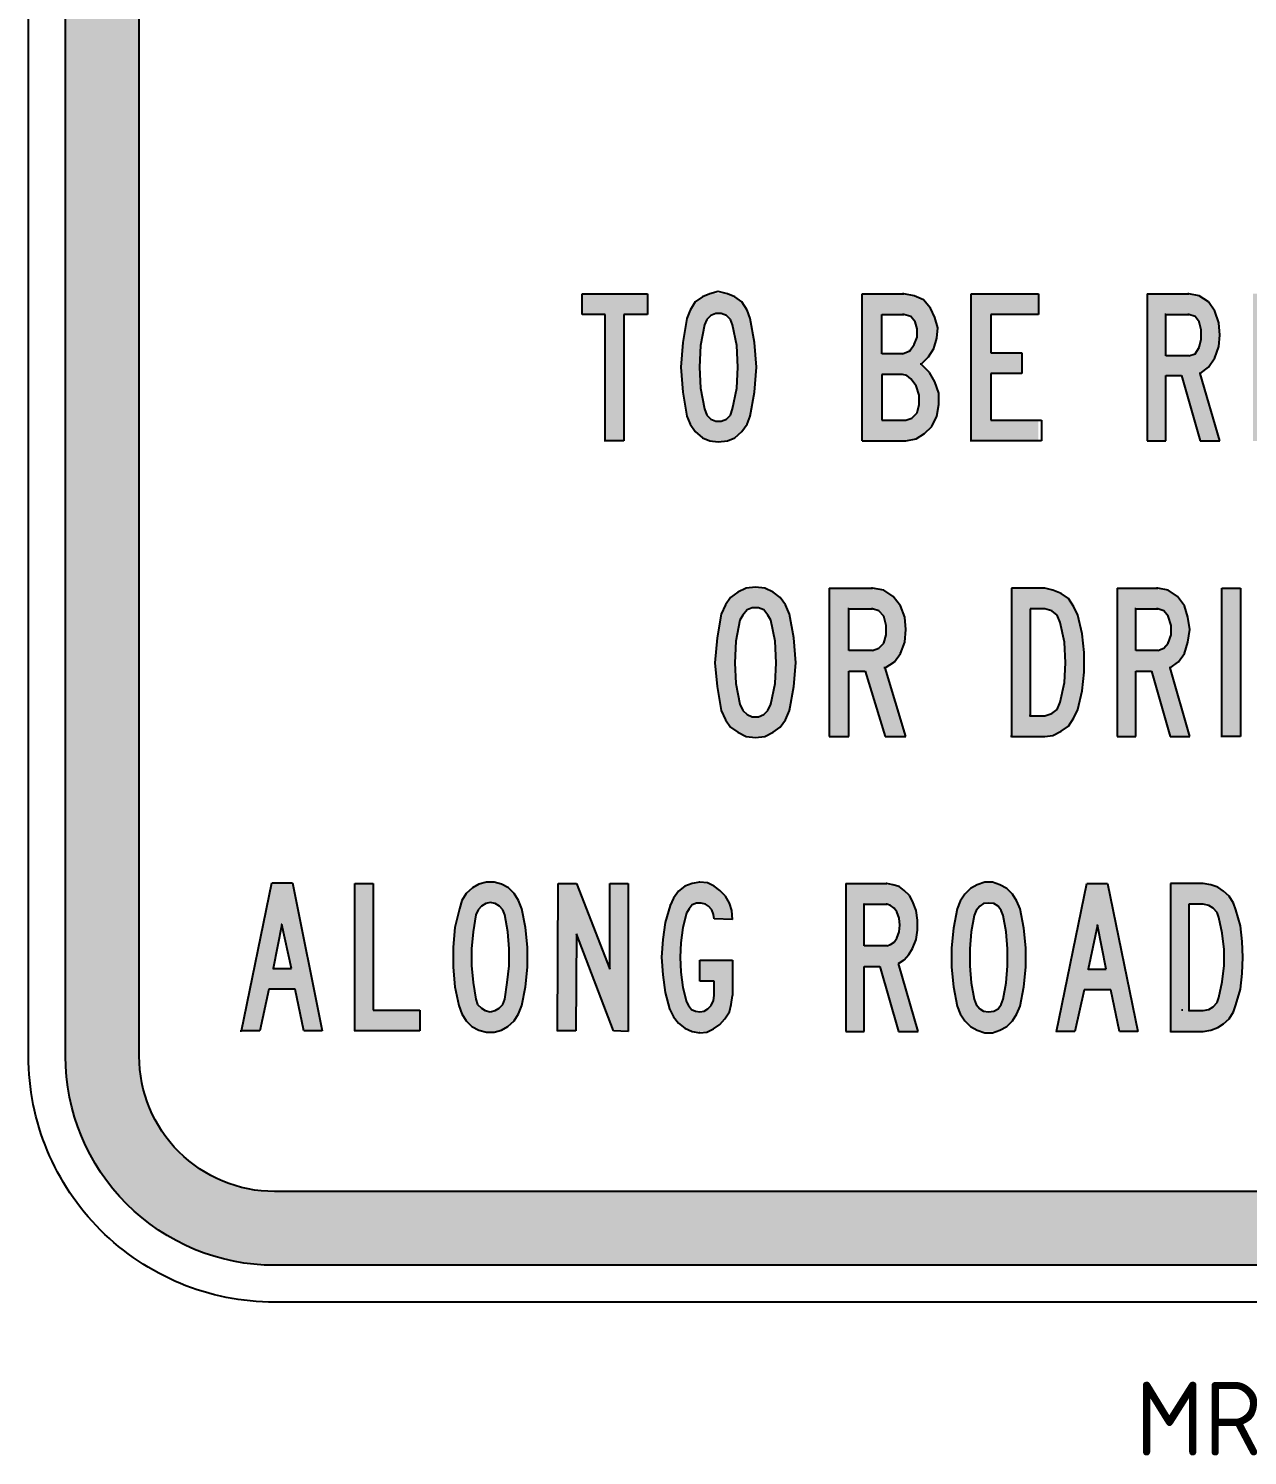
# Model space of a CAD drawing. Extents: x 186 to 276, y 148 to 264.
# Drawn here: x 185.5 to 235.1, y 147.9 to 205.9 of the extents above; entities that cross this region are included whole.
import ezdxf

# ---------------------------------------------------------------- set-up
doc = ezdxf.new("R2010")
doc.units = 0
doc.linetypes.add('CENTERX2', pattern=[101.6, 63.5, -12.7, 12.7, -12.7])
doc.layers.get('0').update_dxf_attribs({"linetype": 'CONTINUOUS'})
doc.layers.add('L35', color=3, linetype='CONTINUOUS')
doc.layers.add('T25', color=1, linetype='CONTINUOUS')
doc.styles.add('ISO', font='iso3098b.shx')

msp = doc.modelspace()

# ---------------------------------------------------------------- hatches: boundary and pattern name
at = {"layer": 'T25', "linetype": 'CENTERX2'}
h = msp.add_hatch(color=256, dxfattribs=at)
edge = h.paths.add_edge_path(flags=16)
edge.add_arc((195.53, 254.095), 5.5, 90, 180, ccw=False)
edge.add_line((195.53, 259.595), (265.53, 259.595))
edge.add_arc((265.53, 254.095), 5.5, 0, 90, ccw=False)
edge.add_line((271.03, 254.095), (271.03, 164.095))
edge.add_arc((265.53, 164.095), 5.5, 270, 360, ccw=False)
edge.add_line((265.53, 158.595), (195.53, 158.595))
edge.add_arc((195.53, 164.095), 5.5, 180, 270, ccw=False)
edge.add_line((190.03, 164.095), (190.03, 254.095))
edge = h.paths.add_edge_path()
edge.add_arc((195.53, 254.095), 8.5, 90, 180, ccw=False)
edge.add_line((195.53, 262.595), (265.53, 262.595))
edge.add_arc((265.53, 254.095), 8.5, 0, 90, ccw=False)
edge.add_line((274.03, 254.095), (274.03, 164.095))
edge.add_arc((265.53, 164.095), 8.5, 270, 360, ccw=False)
edge.add_line((265.53, 155.595), (195.53, 155.595))
edge.add_arc((195.53, 164.095), 8.5, 180, 270, ccw=False)
edge.add_line((187.03, 164.095), (187.03, 254.095))
at = {"layer": 'T25', "linetype": 'Continuous'}
h = msp.add_hatch(color=256, dxfattribs=at)
h.paths.add_polyline_path([(209.724, 194.246), (210.694, 194.246), (210.694, 195.089), (208.039, 195.089), (208.039, 194.246), (208.966, 194.246), (208.966, 189.105), (209.724, 189.105)])
h.paths.add_polyline_path([(215.08, 191.622), (215.08, 192.572), (215.035, 193.108), (214.866, 194.078), (214.74, 194.415), (214.529, 194.752), (214.234, 194.963), (213.939, 195.089), (213.895, 195.099), (213.262, 195.099), (213.223, 195.089), (212.928, 194.963), (212.633, 194.752), (212.422, 194.415), (212.295, 194.078), (212.127, 193.108), (212.043, 192.097), (212.127, 191.085), (212.295, 190.116), (212.422, 189.779), (212.633, 189.484), (212.928, 189.231), (213.223, 189.105), (213.301, 189.095), (213.851, 189.095), (213.939, 189.105), (214.234, 189.231), (214.529, 189.484), (214.74, 189.779), (214.866, 190.116), (215.035, 191.085)])
h.paths.add_polyline_path([(212.801, 192.097), (212.843, 192.982), (213.012, 193.825), (213.096, 194.036), (213.265, 194.204), (213.475, 194.289), (213.686, 194.289), (213.897, 194.204), (214.066, 194.036), (214.15, 193.825), (214.318, 192.982), (214.361, 192.097), (214.318, 191.254), (214.15, 190.411), (214.066, 190.158), (213.897, 189.99), (213.686, 189.905), (213.475, 189.905), (213.265, 189.99), (213.096, 190.158), (213.012, 190.411), (212.843, 191.254)], flags=16)
h.paths.add_polyline_path([(221.82, 192.223), (222.115, 192.518), (222.326, 192.856), (222.453, 193.277), (222.495, 193.699), (222.368, 194.12), (222.2, 194.499), (221.905, 194.836), (221.525, 195.005), (221.104, 195.089), (219.418, 195.089), (219.418, 189.105), (221.188, 189.105), (221.61, 189.189), (221.947, 189.4), (222.242, 189.695), (222.453, 190.116), (222.537, 190.58), (222.537, 191.043), (222.368, 191.507), (222.158, 191.886)])
h.paths.add_polyline_path([(221.399, 191.633), (221.61, 191.338), (221.736, 190.959), (221.736, 190.58), (221.652, 190.243), (221.441, 190.032), (221.188, 189.948), (220.219, 189.948), (220.219, 191.802), (221.062, 191.802), (221.23, 191.76)], flags=16)
h.paths.add_polyline_path([(221.062, 192.645), (220.219, 192.645), (220.219, 194.246), (221.104, 194.246), (221.399, 194.162), (221.568, 193.951), (221.652, 193.656), (221.652, 193.319), (221.525, 193.024), (221.357, 192.771)], flags=16)
h.paths.add_polyline_path([(225.909, 192.687), (224.644, 192.687), (224.644, 194.246), (226.583, 194.246), (226.583, 195.089), (223.843, 195.089), (223.843, 189.105), (226.583, 189.105), (226.583, 189.948), (224.644, 189.948), (224.644, 191.844), (225.909, 191.844)])
h.paths.add_polyline_path([(233.748, 192.476), (233.916, 192.94), (233.958, 193.404), (233.916, 193.909), (233.748, 194.373), (233.495, 194.752), (233.116, 195.005), (232.694, 195.089), (231.008, 195.089), (231.008, 189.105), (231.767, 189.105), (231.767, 191.76), (232.399, 191.76), (233.158, 189.105), (233.958, 189.105), (233.158, 191.844), (233.495, 192.097)])
h.paths.add_polyline_path([(231.767, 192.561), (231.767, 194.246), (232.694, 194.246), (232.947, 194.162), (233.116, 193.951), (233.2, 193.614), (233.2, 193.235), (233.116, 192.898), (232.947, 192.645), (232.694, 192.561)], flags=16)
h.paths.add_polyline_path([(236.066, 195.089), (235.307, 195.089), (235.307, 189.105), (236.066, 189.105)])
h.paths.add_polyline_path([(240.407, 192.476), (240.322, 193.277), (240.154, 194.036), (239.985, 194.373), (239.775, 194.668), (239.48, 194.921), (239.142, 195.047), (238.805, 195.089), (237.457, 195.089), (237.457, 189.105), (238.805, 189.105), (239.142, 189.147), (239.48, 189.315), (239.775, 189.526), (239.985, 189.821), (240.154, 190.2), (240.322, 190.917), (240.407, 191.718)])
h.paths.add_polyline_path([(238.215, 194.246), (238.805, 194.246), (239.058, 194.204), (239.311, 193.994), (239.437, 193.741), (239.606, 192.898), (239.648, 192.097), (239.606, 191.296), (239.437, 190.495), (239.311, 190.2), (239.058, 189.99), (238.805, 189.948), (238.215, 189.948)], flags=16)
h.paths.add_polyline_path([(244.748, 192.476), (244.664, 193.277), (244.453, 194.036), (244.326, 194.373), (244.073, 194.668), (243.821, 194.921), (243.483, 195.047), (243.104, 195.089), (241.755, 195.089), (241.755, 189.105), (243.104, 189.105), (243.483, 189.147), (243.821, 189.315), (244.073, 189.526), (244.326, 189.821), (244.453, 190.2), (244.664, 190.917), (244.748, 191.718)])
h.paths.add_polyline_path([(242.514, 194.246), (243.104, 194.246), (243.399, 194.204), (243.652, 193.994), (243.778, 193.741), (243.905, 192.898), (243.989, 192.097), (243.905, 191.296), (243.778, 190.495), (243.652, 190.2), (243.399, 189.99), (243.104, 189.948), (242.514, 189.948)], flags=16)
h.paths.add_polyline_path([(248.035, 192.687), (246.855, 192.687), (246.855, 194.246), (248.71, 194.246), (248.71, 195.089), (246.096, 195.089), (246.096, 189.105), (248.794, 189.105), (248.794, 189.948), (246.855, 189.948), (246.855, 191.844), (248.035, 191.844)])
h.paths.add_polyline_path([(250.901, 195.089), (250.143, 195.089), (250.143, 189.105), (250.901, 189.105), (250.901, 193.066), (252.503, 189.105), (253.093, 189.105), (253.093, 195.089), (252.334, 195.089), (252.334, 191.633)])
h = msp.add_hatch(color=256, dxfattribs=at)
h.paths.add_polyline_path([(216.636, 181.097), (216.468, 182.066), (216.299, 182.446), (216.089, 182.741), (215.793, 182.951), (215.456, 183.12), (215.077, 183.162), (214.698, 183.12), (214.361, 182.951), (214.066, 182.741), (213.855, 182.446), (213.686, 182.066), (213.518, 181.097), (213.433, 180.085), (213.518, 179.116), (213.686, 178.147), (213.855, 177.767), (214.066, 177.472), (214.361, 177.262), (214.696, 177.094), (215.458, 177.094), (215.793, 177.262), (216.089, 177.472), (216.299, 177.767), (216.468, 178.147), (216.636, 179.116), (216.721, 180.085)])
h.paths.add_polyline_path([(214.234, 180.085), (214.276, 180.97), (214.445, 181.813), (214.571, 182.024), (214.74, 182.235), (214.951, 182.319), (215.203, 182.319), (215.414, 182.235), (215.583, 182.024), (215.709, 181.813), (215.878, 180.97), (215.92, 180.085), (215.878, 179.242), (215.709, 178.4), (215.583, 178.147), (215.414, 177.978), (215.203, 177.894), (214.951, 177.894), (214.74, 177.978), (214.571, 178.147), (214.445, 178.4), (214.276, 179.242)], flags=16)
h.paths.add_polyline_path([(220.725, 180.128), (220.977, 180.465), (221.146, 180.928), (221.188, 181.434), (221.146, 181.94), (220.977, 182.403), (220.682, 182.783), (220.303, 183.036), (219.84, 183.12), (219.797, 183.12), (218.069, 183.12), (218.069, 177.094), (218.87, 177.094), (218.87, 179.748), (219.544, 179.748), (220.345, 177.094), (221.188, 177.094), (220.345, 179.875)])
h.paths.add_polyline_path([(218.87, 180.591), (218.87, 182.277), (219.84, 182.277), (220.092, 182.193), (220.303, 181.982), (220.387, 181.603), (220.387, 181.223), (220.303, 180.886), (220.092, 180.675), (219.84, 180.591)], flags=16)
h.paths.add_polyline_path([(228.437, 180.507), (228.353, 181.265), (228.184, 182.024), (228.016, 182.361), (227.805, 182.698), (227.51, 182.909), (227.173, 183.036), (226.836, 183.12), (225.487, 183.12), (225.487, 177.094), (226.841, 177.094), (227.173, 177.135), (227.51, 177.304), (227.805, 177.514), (228.016, 177.852), (228.184, 178.189), (228.353, 178.947), (228.437, 179.706)])
h.paths.add_polyline_path([(226.246, 182.277), (226.836, 182.277), (227.131, 182.193), (227.342, 182.024), (227.468, 181.729), (227.637, 180.928), (227.679, 180.085), (227.637, 179.285), (227.468, 178.484), (227.342, 178.189), (227.131, 178.02), (226.836, 177.936), (226.246, 177.936)], flags=16)
h.paths.add_polyline_path([(232.525, 180.465), (232.652, 180.928), (232.736, 181.434), (232.652, 181.94), (232.525, 182.403), (232.23, 182.783), (231.851, 183.036), (231.43, 183.12), (231.388, 183.12), (229.786, 183.12), (229.786, 177.094), (230.545, 177.094), (230.545, 179.748), (231.177, 179.748), (231.935, 177.094), (232.736, 177.094), (231.935, 179.875), (232.273, 180.128)])
h.paths.add_polyline_path([(230.545, 180.591), (230.545, 182.277), (231.43, 182.277), (231.683, 182.193), (231.851, 181.982), (231.978, 181.603), (231.978, 181.223), (231.851, 180.886), (231.683, 180.675), (231.43, 180.591)], flags=16)
h.paths.add_polyline_path([(234.801, 183.12), (234.043, 183.12), (234.043, 177.093), (234.801, 177.093)])
h.paths.add_polyline_path([(239.437, 183.12), (238.721, 183.12), (237.794, 179.158), (236.867, 183.12), (236.15, 183.12), (237.456, 177.093), (238.131, 177.093)])
h.paths.add_polyline_path([(242.725, 180.718), (241.545, 180.718), (241.545, 182.277), (243.357, 182.277), (243.357, 183.12), (240.786, 183.12), (240.786, 177.093), (243.441, 177.093), (243.441, 177.936), (241.545, 177.936), (241.545, 179.875), (242.725, 179.875)])
h.paths.add_polyline_path([(245.549, 181.055), (247.108, 177.093), (247.698, 177.093), (247.698, 183.12), (246.939, 183.12), (246.939, 179.622), (245.549, 183.12), (244.79, 183.12), (244.79, 177.093), (245.549, 177.093)])
h = msp.add_hatch(color=256, dxfattribs=at)
h.paths.add_polyline_path([(196.265, 171.139), (195.421, 171.139), (194.193, 165.128), (194.935, 165.128), (195.293, 166.816), (196.367, 166.816), (196.725, 165.128), (197.467, 165.128)])
h.paths.add_polyline_path([(195.472, 167.66), (195.83, 169.451), (196.214, 167.66), (196.188, 167.66)], flags=16)
h.paths.add_polyline_path([(199.539, 171.114), (198.797, 171.114), (198.797, 165.128), (201.432, 165.128), (201.432, 165.972), (199.539, 165.972)])
h.paths.add_polyline_path([(205.73, 166.918), (205.807, 167.711), (205.807, 168.53), (205.73, 169.323), (205.577, 170.09), (205.449, 170.423), (205.27, 170.704), (205.039, 170.935), (204.758, 171.088), (204.451, 171.165), (204.144, 171.165), (203.837, 171.088), (203.581, 170.935), (203.325, 170.704), (203.146, 170.423), (203.044, 170.09), (202.865, 169.323), (202.788, 168.53), (202.788, 167.711), (202.865, 166.918), (203.018, 166.151), (203.146, 165.818), (203.325, 165.537), (203.556, 165.307), (203.837, 165.153), (204.071, 165.095), (204.524, 165.095), (204.758, 165.153), (205.014, 165.307), (205.27, 165.537), (205.449, 165.818), (205.577, 166.151)])
h.paths.add_polyline_path([(203.607, 167.097), (203.53, 167.788), (203.53, 168.453), (203.607, 169.144), (203.709, 169.835), (203.811, 170.039), (203.939, 170.193), (204.118, 170.295), (204.297, 170.346), (204.502, 170.295), (204.681, 170.193), (204.809, 170.039), (204.886, 169.835), (205.014, 169.144), (205.065, 168.453), (205.065, 167.763), (204.988, 167.097), (204.886, 166.407), (204.809, 166.202), (204.656, 166.049), (204.502, 165.946), (204.297, 165.895), (204.093, 165.946), (203.939, 166.049), (203.786, 166.202), (203.709, 166.407)], flags=16)
h.paths.add_polyline_path([(207.802, 169.067), (209.311, 165.128), (209.9, 165.102), (209.9, 171.114), (209.158, 171.114), (209.158, 167.635), (207.802, 171.114), (207.06, 171.114), (207.035, 165.128), (207.777, 165.128)])
h.paths.add_polyline_path([(212.023, 168.121), (212.049, 168.709), (212.125, 169.323), (212.279, 169.911), (212.381, 170.09), (212.509, 170.244), (212.688, 170.321), (212.867, 170.321), (213.046, 170.27), (213.174, 170.193), (213.302, 170.039), (213.379, 169.86), (213.404, 169.681), (214.146, 169.656), (214.121, 170.014), (214.018, 170.321), (213.865, 170.602), (213.635, 170.832), (213.404, 171.011), (213.123, 171.139), (212.816, 171.165), (212.509, 171.114), (212.202, 171.011), (211.946, 170.807), (211.742, 170.525), (211.614, 170.218), (211.409, 169.528), (211.307, 168.837), (211.256, 168.121), (211.307, 167.404), (211.409, 166.688), (211.588, 166.023), (211.742, 165.69), (211.946, 165.435), (212.202, 165.23), (212.509, 165.102), (212.553, 165.095), (213.138, 165.095), (213.379, 165.204), (213.635, 165.383), (213.839, 165.614), (214.018, 165.895), (214.095, 166.202), (214.146, 166.56), (214.146, 167.993), (212.816, 167.993), (212.816, 167.149), (213.404, 167.149), (213.404, 166.56), (213.379, 166.356), (213.277, 166.151), (213.149, 166.023), (212.995, 165.921), (212.816, 165.895), (212.637, 165.921), (212.484, 165.997), (212.356, 166.151), (212.279, 166.304), (212.125, 166.893), (212.049, 167.507)])
h.paths.add_polyline_path([(221.309, 168.223), (221.463, 168.479), (221.616, 168.837), (221.667, 169.221), (221.667, 169.63), (221.616, 170.014), (221.463, 170.397), (221.335, 170.628), (221.13, 170.832), (220.925, 170.986), (220.67, 171.063), (220.414, 171.114), (220.388, 171.114), (218.751, 171.114), (218.751, 165.102), (219.493, 165.102), (219.493, 167.737), (220.132, 167.737), (220.9, 165.102), (221.693, 165.102), (220.9, 167.865), (221.13, 168.018)])
h.paths.add_polyline_path([(219.493, 168.581), (219.493, 170.27), (220.414, 170.27), (220.567, 170.218), (220.721, 170.116), (220.823, 169.963), (220.925, 169.707), (220.951, 169.425), (220.925, 169.144), (220.823, 168.888), (220.721, 168.735), (220.567, 168.632), (220.414, 168.581)], flags=16)
h.paths.add_polyline_path([(226.067, 168.504), (225.991, 169.297), (225.837, 170.09), (225.709, 170.397), (225.53, 170.679), (225.3, 170.909), (225.019, 171.063), (224.712, 171.165), (224.405, 171.165), (224.098, 171.063), (223.816, 170.909), (223.586, 170.679), (223.407, 170.397), (223.279, 170.09), (223.126, 169.297), (223.049, 168.504), (223.049, 167.711), (223.126, 166.918), (223.279, 166.125), (223.407, 165.818), (223.586, 165.537), (223.816, 165.307), (224.098, 165.153), (224.273, 165.095), (224.843, 165.095), (225.019, 165.153), (225.3, 165.307), (225.53, 165.537), (225.709, 165.818), (225.837, 166.125), (225.991, 166.918), (226.067, 167.711)])
h.paths.add_polyline_path([(223.791, 168.453), (223.842, 169.144), (223.97, 169.809), (224.046, 170.014), (224.2, 170.193), (224.353, 170.295), (224.558, 170.321), (224.763, 170.295), (224.942, 170.193), (225.07, 170.014), (225.146, 169.809), (225.274, 169.144), (225.326, 168.453), (225.326, 167.763), (225.274, 167.072), (225.146, 166.407), (225.07, 166.202), (224.942, 166.023), (224.763, 165.921), (224.558, 165.895), (224.353, 165.921), (224.2, 166.023), (224.046, 166.202), (223.97, 166.407), (223.842, 167.072), (223.791, 167.763)], flags=16)
h.paths.add_polyline_path([(229.393, 171.114), (228.549, 171.114), (227.321, 165.102), (228.063, 165.102), (228.446, 166.79), (229.521, 166.79), (229.879, 165.102), (230.621, 165.102)])
h.paths.add_polyline_path([(228.6, 167.635), (228.984, 169.425), (229.342, 167.635), (229.316, 167.635)], flags=16)
h.paths.add_polyline_path([(234.893, 168.121), (234.867, 168.76), (234.791, 169.4), (234.612, 170.039), (234.509, 170.321), (234.33, 170.602), (234.1, 170.807), (233.87, 170.96), (233.588, 171.063), (233.281, 171.114), (231.951, 171.114), (231.951, 165.102), (233.281, 165.102), (233.588, 165.153), (233.87, 165.256), (234.1, 165.409), (234.33, 165.614), (234.509, 165.895), (234.612, 166.176), (234.791, 166.816), (234.867, 167.456)])
h.paths.add_polyline_path([(232.693, 170.27), (233.281, 170.27), (233.512, 170.218), (233.691, 170.116), (233.844, 169.937), (233.921, 169.732), (234.049, 169.093), (234.126, 168.428), (234.126, 167.788), (234.049, 167.123), (233.921, 166.483), (233.844, 166.279), (233.691, 166.1), (233.512, 165.997), (233.281, 165.946), (232.693, 165.946)], flags=16)

# ---------------------------------------------------------------- linework, layer by layer
at = {"color": 1}
for p, q in [((208.039, 194.246), (208.039, 195.089)), ((208.039, 195.089), (210.694, 195.089)), ((210.694, 195.089), (210.694, 194.246)), ((212.928, 194.963), (212.633, 194.752)), ((213.223, 195.089), (212.928, 194.963)), ((213.56, 195.174), (213.223, 195.089)), ((213.939, 195.089), (213.56, 195.174)), ((214.234, 194.963), (213.939, 195.089)), ((214.529, 194.752), (214.234, 194.963)), ((219.418, 189.105), (219.418, 195.089)), ((219.418, 195.089), (221.104, 195.089)), ((221.104, 195.089), (221.062, 195.089)), ((221.104, 195.089), (221.062, 195.089)), ((221.525, 195.005), (221.104, 195.089)), ((221.905, 194.836), (221.525, 195.005)), ((223.843, 189.105), (223.843, 195.089)), ((223.843, 195.089), (226.583, 195.089)), ((226.583, 195.089), (226.583, 194.246)), ((231.008, 195.089), (231.008, 189.105)), ((231.008, 195.089), (232.694, 195.089)), ((232.694, 195.089), (232.652, 195.089)), ((232.694, 195.089), (232.652, 195.089)), ((233.116, 195.005), (232.694, 195.089)), ((233.495, 194.752), (233.116, 195.005)), ((212.422, 194.415), (212.295, 194.078)), ((212.633, 194.752), (212.422, 194.415)), ((214.74, 194.415), (214.529, 194.752)), ((214.866, 194.078), (214.74, 194.415)), ((222.2, 194.499), (221.905, 194.836)), ((222.2, 194.499), (222.158, 194.499)), ((222.368, 194.12), (222.2, 194.499)), ((233.748, 194.373), (233.495, 194.752)), ((233.748, 194.373), (233.706, 194.373)), ((233.916, 193.909), (233.748, 194.373)), ((208.966, 194.246), (208.039, 194.246)), ((208.966, 189.105), (208.966, 194.246)), ((210.694, 194.246), (209.724, 194.246)), ((209.724, 194.246), (209.724, 189.105)), ((212.295, 194.078), (212.127, 193.108)), ((213.012, 193.825), (212.843, 192.982)), ((213.096, 194.036), (213.012, 193.825)), ((213.265, 194.204), (213.096, 194.036)), ((213.475, 194.289), (213.265, 194.204)), ((213.686, 194.289), (213.475, 194.289)), ((213.897, 194.204), (213.686, 194.289)), ((214.066, 194.036), (213.897, 194.204)), ((214.15, 193.825), (214.066, 194.036)), ((214.318, 192.982), (214.15, 193.825)), ((215.035, 193.108), (214.866, 194.078)), ((220.219, 192.645), (220.219, 194.246)), ((220.219, 194.246), (221.104, 194.246)), ((221.104, 194.246), (221.062, 194.246)), ((221.104, 194.246), (221.062, 194.246)), ((221.399, 194.162), (221.104, 194.246)), ((221.568, 193.951), (221.399, 194.162)), ((221.568, 193.951), (221.525, 193.951)), ((221.652, 193.656), (221.568, 193.951)), ((222.495, 193.699), (222.368, 194.12)), ((226.583, 194.246), (224.644, 194.246)), ((224.644, 194.246), (224.644, 192.687)), ((231.767, 194.246), (231.725, 194.246)), ((231.767, 194.246), (232.694, 194.246)), ((231.767, 192.561), (231.767, 194.246)), ((232.694, 194.246), (232.652, 194.246)), ((232.694, 194.246), (232.652, 194.246)), ((232.947, 194.162), (232.694, 194.246)), ((233.116, 193.951), (232.947, 194.162)), ((233.116, 193.951), (233.073, 193.951)), ((233.2, 193.614), (233.116, 193.951)), ((233.958, 193.404), (233.916, 193.909)), ((221.525, 193.024), (221.652, 193.319)), ((221.652, 193.319), (221.652, 193.656)), ((222.326, 192.856), (222.453, 193.277)), ((222.453, 193.277), (222.495, 193.699)), ((233.116, 192.898), (233.2, 193.235)), ((233.2, 193.235), (233.2, 193.614)), ((233.916, 192.94), (233.958, 193.404)), ((212.127, 193.108), (212.043, 192.097)), ((212.843, 192.982), (212.801, 192.097)), ((214.361, 192.097), (214.318, 192.982)), ((215.119, 192.097), (215.035, 193.108)), ((221.062, 192.645), (220.219, 192.645)), ((221.062, 192.645), (221.357, 192.771)), ((221.357, 192.771), (221.315, 192.771)), ((221.357, 192.771), (221.525, 193.024)), ((222.115, 192.518), (222.326, 192.856)), ((224.644, 192.687), (225.909, 192.687)), ((225.909, 192.687), (225.909, 191.844)), ((232.694, 192.561), (232.947, 192.645)), ((232.947, 192.645), (233.116, 192.898)), ((233.116, 192.898), (233.073, 192.898)), ((233.748, 192.476), (233.916, 192.94)), ((212.043, 192.097), (212.127, 191.085)), ((212.801, 192.097), (212.843, 191.254)), ((214.318, 191.254), (214.361, 192.097)), ((215.035, 191.085), (215.119, 192.097)), ((221.82, 192.223), (221.778, 192.223)), ((221.82, 192.223), (222.115, 192.518)), ((222.158, 191.886), (221.82, 192.223)), ((232.694, 192.561), (231.767, 192.561)), ((233.158, 191.844), (233.495, 192.097)), ((233.495, 192.097), (233.748, 192.476)), ((233.748, 192.476), (233.706, 192.476)), ((221.062, 191.802), (220.219, 191.802)), ((220.219, 191.802), (220.219, 189.948)), ((221.062, 191.802), (221.02, 191.802)), ((221.23, 191.76), (221.062, 191.802)), ((221.399, 191.633), (221.23, 191.76)), ((221.61, 191.338), (221.399, 191.633)), ((222.368, 191.507), (222.158, 191.886)), ((222.537, 191.043), (222.368, 191.507)), ((225.909, 191.844), (224.644, 191.844)), ((224.644, 191.844), (224.644, 189.948)), ((231.767, 189.105), (231.767, 191.76)), ((231.767, 191.76), (232.399, 191.76)), ((232.399, 191.76), (233.158, 189.105)), ((233.158, 191.844), (233.116, 191.844)), ((233.958, 189.105), (233.158, 191.844)), ((212.127, 191.085), (212.295, 190.116)), ((212.843, 191.254), (213.012, 190.411)), ((214.15, 190.411), (214.318, 191.254)), ((214.866, 190.116), (215.035, 191.085)), ((221.736, 190.959), (221.61, 191.338)), ((221.736, 190.58), (221.736, 190.959)), ((222.537, 190.58), (222.537, 191.043)), ((213.012, 190.411), (213.096, 190.158)), ((214.066, 190.158), (214.15, 190.411)), ((214.15, 190.411), (214.108, 190.411)), ((221.652, 190.243), (221.736, 190.58)), ((222.453, 190.116), (222.537, 190.58)), ((212.295, 190.116), (212.422, 189.779)), ((212.422, 189.779), (212.633, 189.484)), ((213.096, 190.158), (213.265, 189.99)), ((213.265, 189.99), (213.475, 189.905)), ((213.475, 189.905), (213.686, 189.905)), ((213.686, 189.905), (213.897, 189.99)), ((213.897, 189.99), (214.066, 190.158)), ((214.529, 189.484), (214.74, 189.779)), ((214.74, 189.779), (214.866, 190.116)), ((214.866, 190.116), (214.824, 190.116)), ((220.219, 189.948), (221.188, 189.948)), ((221.188, 189.948), (221.441, 190.032)), ((221.441, 190.032), (221.652, 190.243)), ((221.947, 189.4), (222.242, 189.695)), ((222.242, 189.695), (222.453, 190.116)), ((224.644, 189.948), (226.709, 189.948)), ((226.709, 189.948), (226.709, 189.105)), ((208.966, 189.105), (208.924, 189.105)), ((209.724, 189.105), (208.966, 189.105)), ((212.633, 189.484), (212.928, 189.231)), ((212.928, 189.231), (213.223, 189.105)), ((213.223, 189.105), (213.56, 189.062)), ((213.56, 189.062), (213.939, 189.105)), ((213.939, 189.105), (214.234, 189.231)), ((214.234, 189.231), (214.529, 189.484)), ((219.418, 189.105), (221.188, 189.105)), ((221.188, 189.105), (221.61, 189.189)), ((221.61, 189.189), (221.947, 189.4)), ((223.843, 189.105), (223.801, 189.105)), ((226.709, 189.105), (223.843, 189.105)), ((231.008, 189.105), (231.767, 189.105)), ((233.158, 189.105), (233.958, 189.105)), ((214.066, 182.741), (213.855, 182.446)), ((214.361, 182.951), (214.066, 182.741)), ((214.698, 183.12), (214.361, 182.951)), ((215.077, 183.162), (214.698, 183.12)), ((215.456, 183.12), (215.077, 183.162)), ((215.793, 182.951), (215.456, 183.12)), ((216.089, 182.741), (215.793, 182.951)), ((216.299, 182.446), (216.089, 182.741)), ((218.069, 183.12), (218.069, 177.093)), ((218.069, 183.12), (219.84, 183.12)), ((219.84, 183.12), (219.797, 183.12)), ((219.84, 183.12), (219.797, 183.12)), ((220.303, 183.036), (219.84, 183.12)), ((220.682, 182.783), (220.303, 183.036)), ((220.977, 182.403), (220.682, 182.783)), ((226.836, 183.12), (225.487, 183.12)), ((225.487, 183.12), (225.487, 177.093)), ((227.173, 183.036), (226.836, 183.12)), ((227.51, 182.909), (227.173, 183.036)), ((227.805, 182.698), (227.51, 182.909)), ((229.786, 183.12), (229.786, 177.093)), ((229.786, 183.12), (231.43, 183.12)), ((231.43, 183.12), (231.388, 183.12)), ((231.43, 183.12), (231.388, 183.12)), ((231.851, 183.036), (231.43, 183.12)), ((232.23, 182.783), (231.851, 183.036)), ((232.525, 182.403), (232.23, 182.783)), ((234.043, 177.093), (234.043, 183.12)), ((234.043, 183.12), (234.801, 183.12)), ((234.801, 183.12), (234.801, 177.093)), ((213.855, 182.446), (213.686, 182.066)), ((214.74, 182.235), (214.571, 182.024)), ((214.951, 182.319), (214.74, 182.235)), ((215.203, 182.319), (214.951, 182.319)), ((215.414, 182.235), (215.203, 182.319)), ((215.583, 182.024), (215.414, 182.235)), ((216.468, 182.066), (216.299, 182.446)), ((218.87, 182.277), (218.828, 182.277)), ((218.87, 182.277), (219.84, 182.277)), ((218.87, 180.591), (218.87, 182.277)), ((219.84, 182.277), (219.797, 182.277)), ((219.84, 182.277), (219.797, 182.277)), ((220.092, 182.193), (219.84, 182.277)), ((220.303, 181.982), (220.092, 182.193)), ((220.977, 182.403), (220.935, 182.403)), ((221.146, 181.94), (220.977, 182.403)), ((226.836, 182.277), (226.246, 182.277)), ((226.246, 182.277), (226.246, 177.936)), ((227.131, 182.193), (226.836, 182.277)), ((227.342, 182.024), (227.131, 182.193)), ((228.016, 182.361), (227.805, 182.698)), ((228.184, 182.024), (228.016, 182.361)), ((230.545, 182.277), (230.502, 182.277)), ((230.545, 182.277), (231.43, 182.277)), ((230.545, 180.591), (230.545, 182.277)), ((231.43, 182.277), (231.388, 182.277)), ((231.43, 182.277), (231.388, 182.277)), ((231.683, 182.193), (231.43, 182.277)), ((231.851, 181.982), (231.683, 182.193)), ((232.525, 182.403), (232.483, 182.403)), ((232.652, 181.94), (232.525, 182.403)), ((213.686, 182.066), (213.518, 181.097)), ((214.445, 181.813), (214.276, 180.97)), ((214.571, 182.024), (214.445, 181.813)), ((215.709, 181.813), (215.583, 182.024)), ((215.878, 180.97), (215.709, 181.813)), ((216.636, 181.097), (216.468, 182.066)), ((220.303, 181.982), (220.261, 181.982)), ((220.387, 181.603), (220.303, 181.982)), ((220.387, 181.223), (220.387, 181.603)), ((221.188, 181.434), (221.146, 181.94)), ((227.468, 181.729), (227.342, 182.024)), ((227.637, 180.928), (227.468, 181.729)), ((228.353, 181.265), (228.184, 182.024)), ((231.851, 181.982), (231.809, 181.982)), ((231.978, 181.603), (231.851, 181.982)), ((231.978, 181.223), (231.978, 181.603)), ((232.736, 181.434), (232.652, 181.94)), ((213.518, 181.097), (213.433, 180.085)), ((214.276, 180.97), (214.234, 180.085)), ((215.92, 180.085), (215.878, 180.97)), ((216.721, 180.085), (216.636, 181.097)), ((220.303, 180.886), (220.387, 181.223)), ((221.146, 180.928), (221.188, 181.434)), ((228.437, 180.507), (228.353, 181.265)), ((231.851, 180.886), (231.978, 181.223)), ((232.652, 180.928), (232.736, 181.434)), ((219.84, 180.591), (218.87, 180.591)), ((219.84, 180.591), (220.092, 180.675)), ((220.092, 180.675), (220.303, 180.886)), ((220.303, 180.886), (220.261, 180.886)), ((220.725, 180.128), (220.977, 180.465)), ((220.977, 180.465), (220.935, 180.465)), ((220.977, 180.465), (221.146, 180.928)), ((227.679, 180.085), (227.637, 180.928)), ((228.437, 179.706), (228.437, 180.507)), ((231.43, 180.591), (230.545, 180.591)), ((231.43, 180.591), (231.683, 180.675)), ((231.683, 180.675), (231.851, 180.886)), ((231.851, 180.886), (231.809, 180.886)), ((232.273, 180.128), (232.525, 180.465)), ((232.525, 180.465), (232.483, 180.465)), ((232.525, 180.465), (232.652, 180.928)), ((213.433, 180.085), (213.518, 179.116)), ((214.234, 180.085), (214.276, 179.242)), ((215.878, 179.242), (215.92, 180.085)), ((216.636, 179.116), (216.721, 180.085)), ((220.345, 179.875), (220.303, 179.875)), ((220.345, 179.875), (220.725, 180.128)), ((221.188, 177.093), (220.345, 179.875)), ((227.637, 179.285), (227.679, 180.085)), ((231.935, 179.875), (231.893, 179.875)), ((231.935, 179.875), (232.273, 180.128)), ((232.736, 177.093), (231.935, 179.875)), ((214.276, 179.242), (214.445, 178.4)), ((215.709, 178.4), (215.878, 179.242)), ((218.87, 177.093), (218.87, 179.748)), ((218.87, 179.748), (219.544, 179.748)), ((219.544, 179.748), (220.345, 177.093)), ((227.468, 178.484), (227.637, 179.285)), ((228.353, 178.947), (228.437, 179.706)), ((230.545, 177.093), (230.545, 179.748)), ((230.545, 179.748), (231.177, 179.748)), ((231.177, 179.748), (231.935, 177.093)), ((213.518, 179.116), (213.686, 178.147)), ((216.468, 178.147), (216.636, 179.116)), ((228.184, 178.189), (228.353, 178.947)), ((213.686, 178.147), (213.855, 177.767)), ((214.445, 178.4), (214.571, 178.147)), ((214.571, 178.147), (214.74, 177.978)), ((215.414, 177.978), (215.583, 178.147)), ((215.583, 178.147), (215.709, 178.4)), ((215.709, 178.4), (215.667, 178.4)), ((216.299, 177.767), (216.468, 178.147)), ((216.468, 178.147), (216.426, 178.147)), ((227.131, 178.02), (227.342, 178.189)), ((227.342, 178.189), (227.468, 178.484)), ((228.016, 177.852), (228.184, 178.189)), ((213.855, 177.767), (214.066, 177.472)), ((214.74, 177.978), (214.951, 177.894)), ((214.951, 177.894), (215.203, 177.894)), ((215.203, 177.894), (215.414, 177.978)), ((216.089, 177.472), (216.299, 177.767)), ((226.246, 177.936), (226.204, 177.936)), ((226.246, 177.936), (226.836, 177.936)), ((226.836, 177.936), (227.131, 178.02)), ((227.51, 177.304), (227.805, 177.514)), ((227.805, 177.514), (228.016, 177.852)), ((214.066, 177.472), (214.361, 177.262)), ((214.361, 177.262), (214.698, 177.093)), ((214.698, 177.093), (215.077, 177.051)), ((215.077, 177.051), (215.456, 177.093)), ((215.456, 177.093), (215.793, 177.262)), ((215.793, 177.262), (216.089, 177.472)), ((218.069, 177.093), (218.87, 177.093)), ((220.345, 177.093), (221.188, 177.093)), ((225.487, 177.093), (225.445, 177.093)), ((225.487, 177.093), (226.836, 177.093)), ((226.836, 177.093), (227.173, 177.135)), ((227.173, 177.135), (227.51, 177.304)), ((229.786, 177.093), (230.545, 177.093)), ((231.935, 177.093), (232.736, 177.093)), ((234.043, 177.093), (234.001, 177.093)), ((234.801, 177.093), (234.043, 177.093)), ((194.193, 165.128), (195.421, 171.139)), ((195.421, 171.139), (196.265, 171.139)), ((196.265, 171.139), (197.467, 165.128)), ((198.797, 165.128), (198.797, 171.114)), ((198.797, 171.114), (199.539, 171.114)), ((199.539, 171.114), (199.539, 165.972)), ((204.144, 171.165), (203.837, 171.088)), ((204.451, 171.165), (204.144, 171.165)), ((204.758, 171.088), (204.451, 171.165)), ((207.035, 165.128), (207.06, 171.114)), ((207.06, 171.114), (207.802, 171.114)), ((207.802, 171.114), (209.158, 167.635)), ((209.158, 167.635), (209.158, 171.114)), ((209.158, 171.114), (209.9, 171.114)), ((209.9, 171.114), (209.9, 165.102)), ((212.509, 171.114), (212.202, 171.011)), ((212.816, 171.165), (212.509, 171.114)), ((212.816, 171.165), (212.791, 171.165)), ((213.123, 171.139), (212.816, 171.165)), ((213.404, 171.011), (213.123, 171.139)), ((218.751, 171.114), (218.751, 165.102)), ((218.751, 171.114), (220.414, 171.114)), ((220.414, 171.114), (220.388, 171.114)), ((220.414, 171.114), (220.388, 171.114)), ((220.67, 171.063), (220.414, 171.114)), ((224.405, 171.165), (224.098, 171.063)), ((224.712, 171.165), (224.405, 171.165)), ((225.019, 171.063), (224.712, 171.165)), ((227.321, 165.102), (228.549, 171.114)), ((228.549, 171.114), (229.393, 171.114)), ((229.393, 171.114), (230.621, 165.102)), ((233.281, 171.114), (231.951, 171.114)), ((231.951, 171.114), (231.951, 165.102)), ((233.588, 171.063), (233.281, 171.114)), ((203.325, 170.704), (203.146, 170.423)), ((203.581, 170.935), (203.325, 170.704)), ((203.837, 171.088), (203.581, 170.935)), ((205.039, 170.935), (204.758, 171.088)), ((205.27, 170.704), (205.039, 170.935)), ((205.449, 170.423), (205.27, 170.704)), ((211.946, 170.807), (211.742, 170.525)), ((212.202, 171.011), (211.946, 170.807)), ((213.635, 170.832), (213.404, 171.011)), ((213.865, 170.602), (213.635, 170.832)), ((214.018, 170.321), (213.865, 170.602)), ((220.925, 170.986), (220.67, 171.063)), ((221.13, 170.832), (220.925, 170.986)), ((221.335, 170.628), (221.13, 170.832)), ((221.463, 170.397), (221.335, 170.628)), ((223.586, 170.679), (223.407, 170.397)), ((223.816, 170.909), (223.586, 170.679)), ((224.098, 171.063), (223.816, 170.909)), ((225.3, 170.909), (225.019, 171.063)), ((225.53, 170.679), (225.3, 170.909)), ((225.709, 170.397), (225.53, 170.679)), ((233.87, 170.96), (233.588, 171.063)), ((234.1, 170.807), (233.87, 170.96)), ((234.33, 170.602), (234.1, 170.807)), ((234.509, 170.321), (234.33, 170.602)), ((203.044, 170.09), (202.865, 169.323)), ((203.146, 170.423), (203.044, 170.09)), ((203.811, 170.039), (203.709, 169.835)), ((203.939, 170.193), (203.811, 170.039)), ((204.118, 170.295), (203.939, 170.193)), ((204.297, 170.346), (204.118, 170.295)), ((204.502, 170.295), (204.297, 170.346)), ((204.681, 170.193), (204.502, 170.295)), ((204.809, 170.039), (204.681, 170.193)), ((204.886, 169.835), (204.809, 170.039)), ((205.577, 170.09), (205.449, 170.423)), ((205.73, 169.323), (205.577, 170.09)), ((211.614, 170.218), (211.409, 169.528)), ((211.614, 170.218), (211.588, 170.218)), ((211.742, 170.525), (211.614, 170.218)), ((212.381, 170.09), (212.279, 169.911)), ((212.509, 170.244), (212.381, 170.09)), ((212.688, 170.321), (212.509, 170.244)), ((212.867, 170.321), (212.688, 170.321)), ((213.046, 170.27), (212.867, 170.321)), ((213.174, 170.193), (213.046, 170.27)), ((213.302, 170.039), (213.174, 170.193)), ((213.379, 169.86), (213.302, 170.039)), ((214.121, 170.014), (214.018, 170.321)), ((214.146, 169.656), (214.121, 170.014)), ((219.493, 170.27), (219.467, 170.27)), ((219.493, 170.27), (220.414, 170.27)), ((219.493, 168.581), (219.493, 170.27)), ((220.414, 170.27), (220.388, 170.27)), ((220.414, 170.27), (220.388, 170.27)), ((220.567, 170.218), (220.414, 170.27)), ((220.721, 170.116), (220.567, 170.218)), ((220.823, 169.963), (220.721, 170.116)), ((220.823, 169.963), (220.798, 169.963)), ((220.925, 169.707), (220.823, 169.963)), ((221.463, 170.397), (221.437, 170.397)), ((221.616, 170.014), (221.463, 170.397)), ((221.667, 169.63), (221.616, 170.014)), ((223.279, 170.09), (223.126, 169.297)), ((223.407, 170.397), (223.279, 170.09)), ((224.046, 170.014), (223.97, 169.809)), ((224.2, 170.193), (224.046, 170.014)), ((224.353, 170.295), (224.2, 170.193)), ((224.558, 170.321), (224.353, 170.295)), ((224.763, 170.295), (224.558, 170.321)), ((224.942, 170.193), (224.763, 170.295)), ((225.07, 170.014), (224.942, 170.193)), ((225.146, 169.809), (225.07, 170.014)), ((225.837, 170.09), (225.709, 170.397)), ((225.991, 169.297), (225.837, 170.09)), ((233.281, 170.27), (232.693, 170.27)), ((232.693, 170.27), (232.693, 165.946)), ((233.512, 170.218), (233.281, 170.27)), ((233.691, 170.116), (233.512, 170.218)), ((233.844, 169.937), (233.691, 170.116)), ((234.612, 170.039), (234.509, 170.321)), ((234.791, 169.4), (234.612, 170.039)), ((195.83, 169.451), (195.472, 167.66)), ((195.83, 169.451), (195.804, 169.451)), ((196.214, 167.66), (195.83, 169.451)), ((203.709, 169.835), (203.607, 169.144)), ((205.014, 169.144), (204.886, 169.835)), ((211.409, 169.528), (211.307, 168.837)), ((212.279, 169.911), (212.125, 169.323)), ((213.404, 169.681), (213.379, 169.86)), ((214.146, 169.656), (213.404, 169.681)), ((220.951, 169.425), (220.925, 169.707)), ((220.925, 169.144), (220.951, 169.425)), ((221.667, 169.221), (221.667, 169.63)), ((223.97, 169.809), (223.842, 169.144)), ((225.274, 169.144), (225.146, 169.809)), ((228.984, 169.425), (228.6, 167.635)), ((228.984, 169.425), (228.958, 169.425)), ((229.342, 167.635), (228.984, 169.425)), ((233.921, 169.732), (233.844, 169.937)), ((234.049, 169.093), (233.921, 169.732)), ((234.867, 168.76), (234.791, 169.4)), ((202.865, 169.323), (202.788, 168.53)), ((203.607, 169.144), (203.53, 168.453)), ((205.065, 168.453), (205.014, 169.144)), ((205.807, 168.53), (205.73, 169.323)), ((207.802, 169.067), (207.777, 165.128)), ((209.311, 165.128), (207.802, 169.067)), ((211.307, 168.837), (211.256, 168.121)), ((212.125, 169.323), (212.049, 168.709)), ((220.721, 168.735), (220.823, 168.888)), ((220.823, 168.888), (220.798, 168.888)), ((220.823, 168.888), (220.925, 169.144)), ((221.463, 168.479), (221.616, 168.837)), ((221.616, 168.837), (221.667, 169.221)), ((223.126, 169.297), (223.049, 168.504)), ((223.842, 169.144), (223.791, 168.453)), ((225.326, 168.453), (225.274, 169.144)), ((226.067, 168.504), (225.991, 169.297)), ((234.126, 168.428), (234.049, 169.093)), ((202.788, 168.53), (202.788, 167.711)), ((203.53, 168.453), (203.53, 167.788)), ((205.065, 167.763), (205.065, 168.453)), ((205.807, 167.711), (205.807, 168.53)), ((212.049, 168.709), (212.023, 168.121)), ((220.414, 168.581), (219.493, 168.581)), ((220.414, 168.581), (220.567, 168.632)), ((220.567, 168.632), (220.721, 168.735)), ((221.13, 168.018), (221.309, 168.223)), ((221.309, 168.223), (221.463, 168.479)), ((221.463, 168.479), (221.437, 168.479)), ((223.049, 168.504), (223.049, 167.711)), ((223.791, 168.453), (223.791, 167.763)), ((225.326, 167.763), (225.326, 168.453)), ((226.067, 167.711), (226.067, 168.504)), ((234.126, 167.788), (234.126, 168.428)), ((234.893, 168.121), (234.867, 168.76)), ((195.472, 167.66), (195.446, 167.66)), ((195.472, 167.66), (196.214, 167.66)), ((196.214, 167.66), (196.188, 167.66)), ((202.788, 167.711), (202.865, 166.918)), ((203.53, 167.788), (203.607, 167.097)), ((204.988, 167.097), (205.065, 167.763)), ((205.73, 166.918), (205.807, 167.711)), ((211.256, 168.121), (211.307, 167.404)), ((212.023, 168.121), (212.049, 167.507)), ((212.816, 167.149), (212.816, 167.993)), ((212.816, 167.993), (214.146, 167.993)), ((214.146, 167.993), (214.146, 166.56)), ((219.493, 165.102), (219.493, 167.737)), ((219.493, 167.737), (220.132, 167.737)), ((220.132, 167.737), (220.9, 165.102)), ((220.9, 167.865), (220.874, 167.865)), ((220.9, 167.865), (221.13, 168.018)), ((221.693, 165.102), (220.9, 167.865)), ((223.049, 167.711), (223.126, 166.918)), ((223.791, 167.763), (223.842, 167.072)), ((225.274, 167.072), (225.326, 167.763)), ((225.991, 166.918), (226.067, 167.711)), ((228.6, 167.635), (228.574, 167.635)), ((228.6, 167.635), (229.342, 167.635)), ((229.342, 167.635), (229.316, 167.635)), ((234.049, 167.123), (234.126, 167.788)), ((234.867, 167.456), (234.893, 168.121)), ((203.607, 167.097), (203.709, 166.407)), ((204.886, 166.407), (204.988, 167.097)), ((211.307, 167.404), (211.409, 166.688)), ((212.049, 167.507), (212.125, 166.893)), ((213.404, 167.149), (212.816, 167.149)), ((213.404, 166.56), (213.404, 167.149)), ((223.842, 167.072), (223.97, 166.407)), ((225.146, 166.407), (225.274, 167.072)), ((233.921, 166.483), (234.049, 167.123)), ((234.791, 166.816), (234.867, 167.456)), ((195.293, 166.816), (194.935, 165.128)), ((196.367, 166.816), (195.293, 166.816)), ((196.725, 165.128), (196.367, 166.816)), ((202.865, 166.918), (203.018, 166.151)), ((205.577, 166.151), (205.73, 166.918)), ((211.409, 166.688), (211.588, 166.023)), ((212.125, 166.893), (212.279, 166.304)), ((213.379, 166.356), (213.404, 166.56)), ((213.404, 166.56), (213.379, 166.56)), ((214.095, 166.202), (214.146, 166.56)), ((214.146, 166.56), (214.121, 166.56)), ((214.146, 166.56), (214.121, 166.56)), ((223.126, 166.918), (223.279, 166.125)), ((225.837, 166.125), (225.991, 166.918)), ((228.446, 166.79), (228.063, 165.102)), ((229.521, 166.79), (228.446, 166.79)), ((229.879, 165.102), (229.521, 166.79)), ((233.844, 166.279), (233.921, 166.483)), ((234.612, 166.176), (234.791, 166.816)), ((199.539, 165.972), (201.432, 165.972)), ((201.432, 165.972), (201.432, 165.128)), ((203.018, 166.151), (203.146, 165.818)), ((203.709, 166.407), (203.786, 166.202)), ((203.786, 166.202), (203.939, 166.049)), ((203.939, 166.049), (204.093, 165.946)), ((204.093, 165.946), (204.297, 165.895)), ((204.297, 165.895), (204.502, 165.946)), ((204.502, 165.946), (204.656, 166.049)), ((204.656, 166.049), (204.809, 166.202)), ((204.809, 166.202), (204.886, 166.407)), ((204.886, 166.407), (204.86, 166.407)), ((205.449, 165.818), (205.577, 166.151)), ((205.577, 166.151), (205.551, 166.151)), ((211.588, 166.023), (211.563, 166.023)), ((211.588, 166.023), (211.742, 165.69)), ((212.279, 166.304), (212.356, 166.151)), ((212.356, 166.151), (212.484, 165.997)), ((212.484, 165.997), (212.637, 165.921)), ((212.637, 165.921), (212.816, 165.895)), ((212.816, 165.895), (212.995, 165.921)), ((212.995, 165.921), (213.149, 166.023)), ((213.149, 166.023), (213.277, 166.151)), ((213.277, 166.151), (213.379, 166.356)), ((213.839, 165.614), (214.018, 165.895)), ((214.018, 165.895), (214.095, 166.202)), ((223.279, 166.125), (223.407, 165.818)), ((223.97, 166.407), (224.046, 166.202)), ((224.046, 166.202), (224.2, 166.023)), ((224.2, 166.023), (224.353, 165.921)), ((224.353, 165.921), (224.558, 165.895)), ((224.558, 165.895), (224.763, 165.921)), ((224.763, 165.921), (224.942, 166.023)), ((224.942, 166.023), (225.07, 166.202)), ((225.07, 166.202), (225.146, 166.407)), ((225.146, 166.407), (225.121, 166.407)), ((225.709, 165.818), (225.837, 166.125)), ((225.837, 166.125), (225.812, 166.125)), ((232.693, 165.946), (232.667, 165.946)), ((232.693, 165.946), (233.281, 165.946)), ((233.281, 165.946), (233.512, 165.997)), ((233.512, 165.997), (233.691, 166.1)), ((233.691, 166.1), (233.844, 166.279)), ((234.33, 165.614), (234.509, 165.895)), ((234.509, 165.895), (234.612, 166.176)), ((203.146, 165.818), (203.325, 165.537)), ((203.325, 165.537), (203.556, 165.307)), ((203.556, 165.307), (203.837, 165.153)), ((204.758, 165.153), (205.014, 165.307)), ((205.014, 165.307), (205.27, 165.537)), ((205.27, 165.537), (205.449, 165.818)), ((211.742, 165.69), (211.946, 165.435)), ((211.946, 165.435), (212.202, 165.23)), ((213.379, 165.204), (213.635, 165.383)), ((213.635, 165.383), (213.839, 165.614)), ((223.407, 165.818), (223.586, 165.537)), ((223.586, 165.537), (223.816, 165.307)), ((223.816, 165.307), (224.098, 165.153)), ((225.019, 165.153), (225.3, 165.307)), ((225.3, 165.307), (225.53, 165.537)), ((225.53, 165.537), (225.709, 165.818)), ((233.87, 165.256), (234.1, 165.409)), ((234.1, 165.409), (234.33, 165.614)), ((194.193, 165.128), (194.167, 165.128)), ((194.935, 165.128), (194.193, 165.128)), ((197.467, 165.128), (196.725, 165.128)), ((198.797, 165.128), (198.772, 165.128)), ((201.432, 165.128), (198.797, 165.128)), ((203.837, 165.153), (204.144, 165.076)), ((204.144, 165.076), (204.451, 165.076)), ((204.451, 165.076), (204.758, 165.153)), ((207.035, 165.128), (207.009, 165.128)), ((207.777, 165.128), (207.035, 165.128)), ((209.9, 165.102), (209.311, 165.128)), ((212.202, 165.23), (212.509, 165.102)), ((212.509, 165.102), (212.816, 165.051)), ((212.816, 165.051), (212.791, 165.051)), ((212.816, 165.051), (213.098, 165.076)), ((213.098, 165.076), (213.379, 165.204)), ((218.751, 165.102), (219.493, 165.102)), ((220.9, 165.102), (221.693, 165.102)), ((224.098, 165.153), (224.405, 165.051)), ((224.405, 165.051), (224.712, 165.051)), ((224.712, 165.051), (225.019, 165.153)), ((227.321, 165.102), (227.295, 165.102)), ((228.063, 165.102), (227.321, 165.102)), ((230.621, 165.102), (229.879, 165.102)), ((231.951, 165.102), (231.926, 165.102)), ((231.951, 165.102), (233.281, 165.102)), ((233.281, 165.102), (233.588, 165.153)), ((233.588, 165.153), (233.87, 165.256))]:
    msp.add_line(p, q, dxfattribs=at)
at = {"color": 3}
for p, q in [((232.451, 165.96), (232.395, 165.96)), ((194.187, 165.118), (194.131, 165.118))]:
    msp.add_line(p, q, dxfattribs=at)
at = {"layer": 'L35'}
for points in [[(185.53, 254.095, -0.414214), (195.53, 264.095), (265.53, 264.095, -0.414214), (275.53, 254.095), (275.53, 164.095, -0.414214), (265.53, 154.095), (195.53, 154.095, -0.414214), (185.53, 164.095)], [(187.03, 254.095, -0.414214), (195.53, 262.595), (265.53, 262.595, -0.414214), (274.03, 254.095), (274.03, 164.095, -0.414214), (265.53, 155.595), (195.53, 155.595, -0.414214), (187.03, 164.095)], [(190.03, 254.095, -0.414214), (195.53, 259.595), (265.53, 259.595, -0.414214), (271.03, 254.095), (271.03, 164.095, -0.414214), (265.53, 158.595), (195.53, 158.595, -0.414214), (190.03, 164.095)]]:
    msp.add_lwpolyline(points, format="xyb", close=True, dxfattribs=at)

# ---------------------------------------------------------------- texts
at = {"layer": 'T25', "color": 3, "style": 'ISO'}
msp.add_text('MR-RM-18', height=3, dxfattribs=at).set_placement((230.522, 147.865))

doc.saveas('drawing.dxf')
